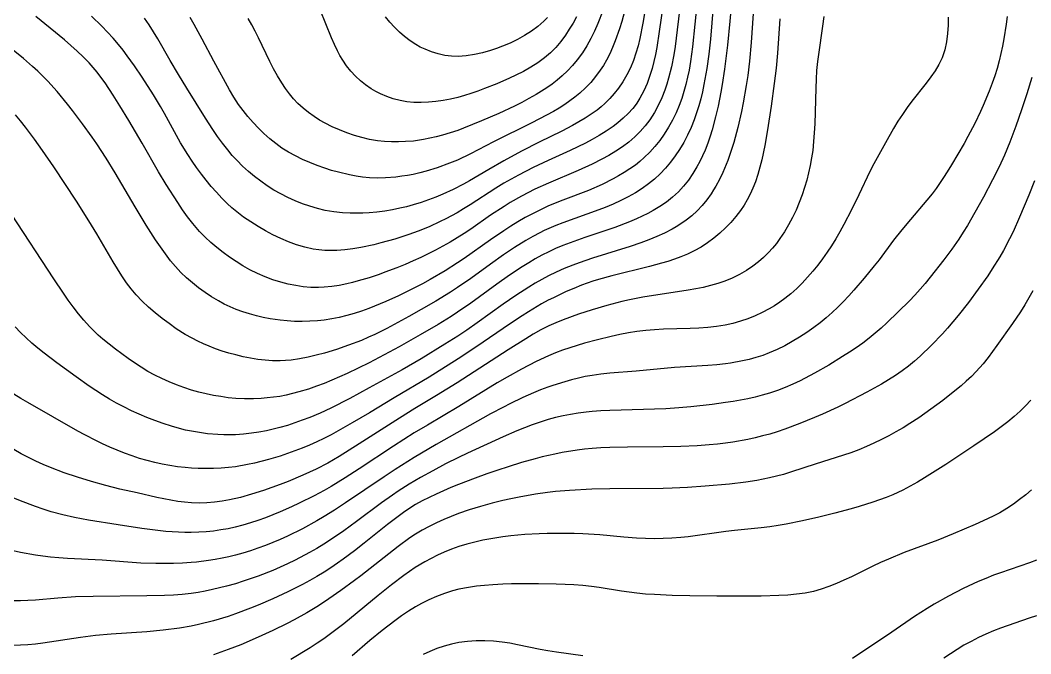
# Model space of a CAD drawing. Header units: metres. Extents: x 560466 to 562029, y 8123360 to 8125060.
# Drawn here: x 561218.3 to 561502.1, y 8123956.1 to 8124134 of the extents above; entities that cross this region are included whole.
import ezdxf

# ---------------------------------------------------------------- set-up
doc = ezdxf.new("R2010")
doc.units = ezdxf.units.M
doc.header["$MEASUREMENT"] = 0
doc.layers.add('Unknown_Line_Type', color=7, linetype='Continuous')

msp = doc.modelspace()

# ---------------------------------------------------------------- linework, layer by layer
at = {"layer": 'Unknown_Line_Type', "color": 18, "true_color": 0x000000}
for points in [[(561419.22, 8124152.33, 4220), (561417.55, 8124133.78, 4220), (561416.87, 8124126.97, 4220), (561416.04, 8124120.26, 4220), (561415.39, 8124115.93, 4220), (561415.02, 8124113.77, 4220), (561414.26, 8124109.9, 4220), (561413.57, 8124106.91, 4220), (561412.61, 8124103.27, 4220), (561412.07, 8124101.47, 4220), (561411.37, 8124099.46, 4220), (561410.6, 8124097.48, 4220), (561409.9, 8124095.9, 4220), (561409.15, 8124094.34, 4220), (561408.34, 8124092.83, 4220), (561407.2, 8124090.93, 4220), (561405.96, 8124089.11, 4220), (561404.6, 8124087.39, 4220), (561403.12, 8124085.78, 4220), (561401.5, 8124084.31, 4220), (561399.77, 8124082.96, 4220), (561397.94, 8124081.71, 4220), (561396.03, 8124080.57, 4220), (561394.51, 8124079.75, 4220), (561392.96, 8124078.98, 4220), (561391.38, 8124078.25, 4220), (561389.41, 8124077.42, 4220), (561385.25, 8124075.85, 4220), (561376.88, 8124073, 4220), (561372.74, 8124071.55, 4220), (561370.68, 8124070.76, 4220), (561368.65, 8124069.91, 4220), (561366.71, 8124069.02, 4220), (561364.82, 8124068.05, 4220), (561362.95, 8124067.02, 4220), (561361.12, 8124065.93, 4220), (561359.3, 8124064.81, 4220), (561355.73, 8124062.45, 4220), (561352.13, 8124059.92, 4220), (561344.82, 8124054.59, 4220), (561341.11, 8124052.02, 4220), (561339.31, 8124050.85, 4220), (561335.67, 8124048.6, 4220), (561330.62, 8124045.65, 4220), (561324.7, 8124042.31, 4220), (561320.51, 8124040.02, 4220), (561316.28, 8124037.83, 4220), (561310.1, 8124034.85, 4220), (561305.81, 8124032.93, 4220), (561303.69, 8124032.06, 4220), (561301.47, 8124031.23, 4220), (561299.22, 8124030.47, 4220), (561296.57, 8124029.67, 4220), (561294.79, 8124029.19, 4220), (561293, 8124028.77, 4220), (561291.19, 8124028.41, 4220), (561289.45, 8124028.15, 4220), (561287.7, 8124027.95, 4220), (561285.94, 8124027.81, 4220)], [(561424.78, 8124145.42, 4215), (561423.55, 8124127.73, 4215), (561423.08, 8124122.47, 4215), (561422.58, 8124118.47, 4215), (561422.16, 8124115.69, 4215), (561421.31, 8124110.81, 4215), (561420.83, 8124108.37, 4215), (561419.8, 8124103.84, 4215), (561418.67, 8124099.66, 4215), (561417.98, 8124097.44, 4215), (561416.98, 8124094.63, 4215), (561415.57, 8124091.24, 4215), (561414.65, 8124089.32, 4215), (561413.66, 8124087.45, 4215), (561413, 8124086.35, 4215), (561412.31, 8124085.28, 4215), (561411.1, 8124083.6, 4215), (561409.79, 8124082.01, 4215), (561408.38, 8124080.52, 4215), (561406.86, 8124079.12, 4215), (561405.26, 8124077.83, 4215), (561403.57, 8124076.64, 4215), (561402.49, 8124075.96, 4215), (561401.37, 8124075.32, 4215), (561399.25, 8124074.23, 4215), (561397.06, 8124073.25, 4215), (561394.82, 8124072.35, 4215), (561392.55, 8124071.51, 4215), (561389.55, 8124070.51, 4215), (561379, 8124067.2, 4215), (561375.29, 8124065.92, 4215), (561373.46, 8124065.23, 4215), (561371.05, 8124064.26, 4215), (561368.83, 8124063.28, 4215), (561366.65, 8124062.22, 4215), (561364.77, 8124061.22, 4215), (561362.91, 8124060.16, 4215), (561361.09, 8124059.05, 4215), (561357.49, 8124056.74, 4215), (561353.95, 8124054.32, 4215), (561346.61, 8124049.03, 4215), (561343.72, 8124047, 4215), (561341.16, 8124045.28, 4215), (561337.59, 8124043.03, 4215), (561330.86, 8124038.98, 4215), (561325.52, 8124035.88, 4215), (561316.34, 8124030.77, 4215), (561310.86, 8124027.83, 4215)], [(561413.57, 8124145.98, 4225), (561412.09, 8124128.68, 4225), (561411.66, 8124124.51, 4225), (561411.1, 8124120.43, 4225), (561410.3, 8124115.94, 4225), (561409.87, 8124113.93, 4225), (561409.4, 8124111.93, 4225), (561408.86, 8124109.96, 4225), (561408.25, 8124107.96, 4225), (561407.55, 8124106, 4225), (561406.68, 8124103.84, 4225), (561405.71, 8124101.74, 4225), (561404.64, 8124099.69, 4225), (561403.47, 8124097.7, 4225), (561402.25, 8124095.89, 4225), (561400.93, 8124094.14, 4225), (561399.52, 8124092.48, 4225), (561398.02, 8124090.9, 4225), (561396.41, 8124089.42, 4225), (561394.72, 8124088.04, 4225), (561392.95, 8124086.76, 4225), (561391.11, 8124085.57, 4225), (561389.06, 8124084.42, 4225), (561386.94, 8124083.36, 4225), (561384.78, 8124082.39, 4225), (561382.58, 8124081.47, 4225), (561380.75, 8124080.77, 4225), (561370.72, 8124077.16, 4225), (561368.7, 8124076.37, 4225), (561366.71, 8124075.53, 4225), (561365.46, 8124074.95, 4225), (561364.23, 8124074.35, 4225), (561362.25, 8124073.29, 4225), (561360.29, 8124072.17, 4225), (561357.11, 8124070.2, 4225), (561354, 8124068.12, 4225)], [(561394.83, 8124143.2, 4245), (561393.14, 8124133.16, 4245), (561392.3, 8124128.89, 4245), (561391.79, 8124126.79, 4245), (561391.21, 8124124.73, 4245), (561390.53, 8124122.71, 4245), (561389.67, 8124120.65, 4245), (561388.67, 8124118.66, 4245), (561387.55, 8124116.74, 4245), (561386.3, 8124114.91, 4245), (561385.12, 8124113.41, 4245), (561383.86, 8124111.98, 4245), (561382.5, 8124110.63, 4245), (561381.41, 8124109.67, 4245), (561380.27, 8124108.76, 4245), (561378.66, 8124107.61, 4245), (561376.95, 8124106.5, 4245), (561375.19, 8124105.45, 4245), (561373.4, 8124104.45, 4245), (561370.39, 8124102.89, 4245), (561364.02, 8124099.73, 4245)], [(561399.26, 8124141.14, 4240), (561397.76, 8124130.83, 4240), (561397.04, 8124126.35, 4240), (561396.66, 8124124.39, 4240), (561396.24, 8124122.46, 4240), (561395.71, 8124120.45, 4240), (561395.11, 8124118.48, 4240), (561394.31, 8124116.28, 4240), (561393.39, 8124114.16, 4240), (561392.33, 8124112.12, 4240), (561391.45, 8124110.71, 4240), (561391, 8124110.07, 4240), (561390.35, 8124109.24, 4240), (561389.06, 8124107.82, 4240), (561387.66, 8124106.49, 4240), (561386.16, 8124105.24, 4240), (561384.77, 8124104.18, 4240), (561382.87, 8124102.88, 4240), (561380.9, 8124101.64, 4240), (561378.87, 8124100.48, 4240), (561377.05, 8124099.51, 4240)], [(561403.72, 8124139.08, 4235), (561402.17, 8124126.63, 4235), (561401.8, 8124124.27, 4235), (561401.15, 8124120.94, 4235), (561400.35, 8124117.72, 4235), (561399.84, 8124116.01, 4235), (561399.28, 8124114.32, 4235), (561398.49, 8124112.24, 4235), (561397.58, 8124110.23, 4235), (561396.42, 8124108.1, 4235), (561395.11, 8124106.07, 4235), (561393.81, 8124104.36, 4235), (561392.4, 8124102.74, 4235), (561390.87, 8124101.23, 4235), (561389.2, 8124099.81, 4235), (561387.41, 8124098.47, 4235), (561385.54, 8124097.22, 4235), (561383.61, 8124096.05, 4235), (561381.63, 8124094.95, 4235), (561378.87, 8124093.56, 4235), (561374.95, 8124091.8, 4235), (561366.62, 8124088.3, 4235), (561362.81, 8124086.53, 4235), (561359.09, 8124084.61, 4235), (561355.88, 8124082.79, 4235), (561354.16, 8124081.73, 4235), (561350.4, 8124079.23, 4235), (561344.83, 8124075.37, 4235), (561342.95, 8124074.12, 4235), (561341.05, 8124072.9, 4235), (561339.04, 8124071.71, 4235), (561334.92, 8124069.46, 4235), (561330.77, 8124067.39, 4235), (561328.69, 8124066.42, 4235), (561326.39, 8124065.44, 4235), (561324.08, 8124064.51, 4235)], [(561408.38, 8124139.28, 4230), (561407.08, 8124126.57, 4230), (561406.52, 8124122.43, 4230), (561406.1, 8124120, 4230), (561405.68, 8124117.98, 4230), (561405.2, 8124115.97, 4230), (561404.66, 8124113.99, 4230), (561404.05, 8124112.02, 4230), (561403.36, 8124110.1, 4230), (561402.47, 8124107.99, 4230), (561401.48, 8124105.95, 4230), (561400.38, 8124103.96, 4230), (561399.17, 8124102.03, 4230), (561397.91, 8124100.26, 4230), (561396.55, 8124098.57, 4230), (561395.09, 8124096.95, 4230), (561393.54, 8124095.43, 4230), (561392.32, 8124094.35, 4230), (561391.04, 8124093.34, 4230), (561389.51, 8124092.25, 4230), (561387.93, 8124091.23, 4230), (561386.3, 8124090.27, 4230), (561384.78, 8124089.44, 4230), (561381.68, 8124087.91, 4230), (561377.86, 8124086.24, 4230), (561370.7, 8124083.48, 4230), (561366.68, 8124081.85, 4230), (561364.76, 8124080.97, 4230), (561362.87, 8124080.05, 4230), (561360.11, 8124078.58, 4230), (561358.07, 8124077.41, 4230), (561356.06, 8124076.19, 4230), (561354.08, 8124074.92, 4230), (561350.36, 8124072.36, 4230), (561342.98, 8124067.13, 4230), (561341.1, 8124065.88, 4230), (561337.6, 8124063.68, 4230)], [(561374.53, 8124134.96, 4260), (561373.54, 8124133.19, 4260), (561372.49, 8124131.47, 4260), (561371.38, 8124129.8, 4260), (561370.07, 8124128.05, 4260), (561368.67, 8124126.39, 4260), (561367.17, 8124124.83, 4260), (561365.56, 8124123.4, 4260), (561363.69, 8124122.03, 4260), (561361.71, 8124120.79, 4260), (561359.64, 8124119.64, 4260), (561357.51, 8124118.57, 4260), (561355.71, 8124117.72, 4260), (561352.17, 8124116.17, 4260), (561348.69, 8124114.79, 4260), (561346.79, 8124114.09, 4260), (561344.88, 8124113.43, 4260), (561343.03, 8124112.85, 4260), (561341.17, 8124112.34, 4260), (561339.15, 8124111.88, 4260), (561337.08, 8124111.49, 4260), (561335, 8124111.18, 4260), (561332.93, 8124110.96, 4260), (561330.86, 8124110.87, 4260), (561328.81, 8124110.91, 4260), (561326.87, 8124111.12, 4260), (561324.96, 8124111.48, 4260), (561323.08, 8124111.97, 4260), (561321.24, 8124112.58, 4260), (561319.45, 8124113.33, 4260), (561318.13, 8124114, 4260), (561316.85, 8124114.76, 4260), (561315.29, 8124115.83, 4260), (561313.83, 8124117.02, 4260), (561312.45, 8124118.32, 4260), (561311.16, 8124119.73, 4260), (561309.97, 8124121.22, 4260), (561308.88, 8124122.8, 4260), (561308.1, 8124124.1, 4260), (561307.38, 8124125.44, 4260), (561306.52, 8124127.23, 4260), (561305.72, 8124129.07, 4260), (561302.58, 8124136.92, 4260)], [(561381.89, 8124136.63, 4255), (561380.52, 8124133.08, 4255), (561379.58, 8124130.93, 4255), (561378.55, 8124128.83, 4255), (561377.44, 8124126.82, 4255), (561376.22, 8124124.88, 4255), (561374.74, 8124122.86, 4255), (561373.42, 8124121.29, 4255), (561372, 8124119.79, 4255), (561370.5, 8124118.38, 4255), (561369.1, 8124117.2, 4255), (561367.65, 8124116.08, 4255), (561366.15, 8124115.02, 4255), (561364.67, 8124114.06, 4255), (561363.16, 8124113.15, 4255), (561361.16, 8124112.02, 4255), (561359.12, 8124110.93, 4255), (561357.06, 8124109.88, 4255), (561352.71, 8124107.83, 4255), (561347.86, 8124105.73, 4255), (561342.82, 8124103.69, 4255), (561341.18, 8124103.09, 4255), (561339.04, 8124102.38, 4255), (561336.88, 8124101.75, 4255)], [(561388.37, 8124137.81, 4250), (561387.22, 8124133.66, 4250), (561386.59, 8124131.61, 4250), (561385.4, 8124128.2, 4250), (561384.65, 8124126.34, 4250), (561383.83, 8124124.53, 4250), (561382.93, 8124122.77, 4250), (561382.09, 8124121.33, 4250), (561381.18, 8124119.95, 4250), (561379.89, 8124118.21, 4250), (561378.49, 8124116.56, 4250), (561377, 8124115, 4250), (561375.41, 8124113.53, 4250), (561374.05, 8124112.41, 4250), (561372.65, 8124111.35, 4250), (561371.19, 8124110.34, 4250), (561369.65, 8124109.35, 4250), (561368.07, 8124108.41, 4250), (561366.07, 8124107.31, 4250), (561361.99, 8124105.21, 4250), (561351.24, 8124099.84, 4250)], [(561324.08, 8124064.51, 4235), (561320.74, 8124063.24, 4235), (561319.06, 8124062.64, 4235), (561316.26, 8124061.71, 4235), (561313.23, 8124060.81, 4235), (561311.63, 8124060.39, 4235), (561310.02, 8124060, 4235), (561307.92, 8124059.57, 4235), (561305.82, 8124059.23, 4235), (561303.71, 8124059.02, 4235), (561302.08, 8124058.96, 4235), (561299.94, 8124059.01, 4235), (561297.8, 8124059.19, 4235), (561295.67, 8124059.49, 4235), (561293.56, 8124059.9, 4235), (561291.47, 8124060.43, 4235), (561289.25, 8124061.14, 4235), (561287.06, 8124061.97, 4235), (561284.92, 8124062.92, 4235), (561282.82, 8124063.97, 4235), (561280.85, 8124065.07, 4235), (561278.94, 8124066.25, 4235), (561277.1, 8124067.5, 4235), (561275.31, 8124068.81, 4235), (561273.56, 8124070.18, 4235), (561271.87, 8124071.61, 4235), (561270.24, 8124073.1, 4235), (561268.69, 8124074.67, 4235), (561267.7, 8124075.77, 4235), (561266.76, 8124076.89, 4235), (561265.29, 8124078.8, 4235), (561263.89, 8124080.78, 4235), (561262.54, 8124082.79, 4235), (561259.3, 8124087.87, 4235), (561257.19, 8124091.4, 4235), (561252.53, 8124099.53, 4235), (561248.84, 8124105.83, 4235), (561246.31, 8124109.98, 4235), (561244.39, 8124113, 4235), (561242.13, 8124116.38, 4235), (561240.95, 8124118.03, 4235), (561239.9, 8124119.39, 4235), (561238.81, 8124120.71, 4235), (561237.68, 8124122, 4235), (561236.03, 8124123.7, 4235), (561234.31, 8124125.34, 4235), (561232.54, 8124126.94, 4235), (561230.73, 8124128.49, 4235), (561222.67, 8124135.07, 4235)], [(561377.05, 8124099.51, 4240), (561372.75, 8124097.44, 4240), (561366.6, 8124094.63, 4240), (561362.38, 8124092.62, 4240), (561358.23, 8124090.5, 4240), (561356.18, 8124089.39, 4240), (561354.15, 8124088.24, 4240), (561351.82, 8124086.83, 4240), (561344.64, 8124082.16, 4240), (561342.83, 8124081.02, 4240), (561341, 8124079.93, 4240), (561337.86, 8124078.26, 4240), (561336.26, 8124077.47, 4240), (561333.1, 8124076.03, 4240), (561330.1, 8124074.79, 4240), (561327.42, 8124073.81, 4240), (561323.53, 8124072.57, 4240), (561319.6, 8124071.47, 4240), (561317.62, 8124070.98, 4240), (561313.99, 8124070.21, 4240), (561311.72, 8124069.84, 4240), (561309.45, 8124069.56, 4240), (561307.18, 8124069.38, 4240), (561305.51, 8124069.33, 4240), (561303.84, 8124069.37, 4240), (561302.19, 8124069.52, 4240), (561300.54, 8124069.77, 4240), (561298.23, 8124070.29, 4240), (561295.94, 8124070.96, 4240), (561293.68, 8124071.76, 4240), (561291.46, 8124072.68, 4240), (561289.29, 8124073.72, 4240), (561287.17, 8124074.86, 4240), (561285.09, 8124076.08, 4240), (561283.05, 8124077.38, 4240), (561281.06, 8124078.75, 4240), (561279.14, 8124080.21, 4240), (561277.78, 8124081.34, 4240), (561276.47, 8124082.52, 4240), (561274.91, 8124084.07, 4240), (561273.4, 8124085.69, 4240), (561271.95, 8124087.36, 4240), (561270.55, 8124089.08, 4240), (561269.18, 8124090.83, 4240), (561267.86, 8124092.62, 4240), (561266.59, 8124094.44, 4240), (561265.36, 8124096.31, 4240), (561263.37, 8124099.61, 4240), (561258.85, 8124107.77, 4240), (561257.7, 8124109.79, 4240), (561255.77, 8124113.02, 4240), (561252.53, 8124118.06, 4240), (561250.43, 8124121.16, 4240), (561248.39, 8124124.03, 4240), (561247.19, 8124125.61, 4240), (561245.95, 8124127.17, 4240), (561244.42, 8124128.95, 4240), (561242.84, 8124130.68, 4240), (561241.22, 8124132.37, 4240), (561238.38, 8124135.17, 4240)], [(561364.02, 8124099.73, 4245), (561359.04, 8124097.2, 4245), (561354.1, 8124094.55, 4245), (561349.87, 8124092.13, 4245), (561344.43, 8124088.9, 4245), (561342.74, 8124087.94, 4245), (561339.92, 8124086.46, 4245), (561337.02, 8124085.13, 4245), (561335.01, 8124084.31, 4245), (561332.99, 8124083.54, 4245), (561330.94, 8124082.83, 4245), (561328.68, 8124082.14, 4245), (561326.8, 8124081.63, 4245), (561324.9, 8124081.2, 4245), (561322.81, 8124080.78, 4245), (561320.71, 8124080.43, 4245), (561318.49, 8124080.13, 4245), (561316.26, 8124079.92, 4245), (561314.5, 8124079.82, 4245), (561312.73, 8124079.79, 4245), (561310.96, 8124079.82, 4245), (561308.82, 8124079.96, 4245), (561306.37, 8124080.22, 4245), (561303.95, 8124080.62, 4245), (561301.8, 8124081.13, 4245), (561299.68, 8124081.76, 4245), (561297.59, 8124082.49, 4245), (561295.53, 8124083.32, 4245), (561293.5, 8124084.22, 4245), (561291.52, 8124085.23, 4245), (561289.57, 8124086.33, 4245), (561287.69, 8124087.52, 4245), (561285.85, 8124088.79, 4245), (561284.07, 8124090.15, 4245), (561282.38, 8124091.55, 4245), (561280.76, 8124093.04, 4245), (561279.21, 8124094.59, 4245), (561277.87, 8124096.06, 4245), (561276.59, 8124097.58, 4245), (561275.12, 8124099.46, 4245), (561273.72, 8124101.39, 4245), (561272.36, 8124103.36, 4245), (561270.31, 8124106.54, 4245), (561265.09, 8124114.95, 4245), (561262.74, 8124118.81, 4245), (561260.46, 8124122.69, 4245), (561256.98, 8124128.82, 4245), (561255.79, 8124130.78, 4245), (561254.54, 8124132.69, 4245), (561253.23, 8124134.56, 4245)], [(561351.24, 8124099.84, 4250), (561344.76, 8124096.49, 4250), (561341.09, 8124094.74, 4250), (561338.9, 8124093.83, 4250), (561335.37, 8124092.56, 4250), (561332.28, 8124091.61, 4250), (561330.49, 8124091.14, 4250), (561328.69, 8124090.73, 4250), (561327.06, 8124090.42, 4250), (561325.43, 8124090.18, 4250), (561323.79, 8124089.98, 4250), (561320.84, 8124089.75, 4250), (561318.59, 8124089.7, 4250), (561316.35, 8124089.78, 4250), (561314.47, 8124089.96, 4250), (561312.61, 8124090.23, 4250), (561310.75, 8124090.57, 4250), (561307.66, 8124091.3, 4250), (561305.74, 8124091.84, 4250), (561303.83, 8124092.45, 4250), (561301.73, 8124093.2, 4250), (561299.66, 8124094.03, 4250), (561297.62, 8124094.92, 4250), (561295.63, 8124095.89, 4250), (561293.69, 8124096.95, 4250), (561291.82, 8124098.11, 4250), (561290.06, 8124099.38, 4250), (561288.37, 8124100.75, 4250), (561286.75, 8124102.2, 4250), (561285.19, 8124103.71, 4250), (561283.69, 8124105.29, 4250), (561282.25, 8124106.93, 4250), (561280.88, 8124108.62, 4250), (561279.6, 8124110.38, 4250), (561278.33, 8124112.37, 4250), (561277.13, 8124114.43, 4250), (561272.71, 8124122.53, 4250), (561269.43, 8124128.7, 4250), (561267.2, 8124132.79, 4250), (561266.03, 8124134.8, 4250)], [(561478.86, 8124134.89, 4200), (561478.85, 8124132.58, 4200), (561478.7, 8124130.24, 4200), (561478.4, 8124127.93, 4200), (561477.9, 8124125.65, 4200), (561477.16, 8124123.46, 4200), (561476.27, 8124121.6, 4200), (561475.19, 8124119.82, 4200), (561473.98, 8124118.08, 4200), (561472.68, 8124116.37, 4200), (561468.62, 8124111.25, 4200), (561467.31, 8124109.49, 4200), (561466, 8124107.58, 4200), (561464.75, 8124105.63, 4200), (561463.55, 8124103.64, 4200), (561461.24, 8124099.6, 4200), (561457.97, 8124093.65, 4200), (561456.89, 8124091.51, 4200), (561453.79, 8124084.98, 4200), (561451.75, 8124080.78, 4200), (561449.61, 8124076.64, 4200), (561448.48, 8124074.6, 4200), (561447.3, 8124072.59, 4200), (561446.11, 8124070.7, 4200), (561444.86, 8124068.86, 4200), (561443.57, 8124067.04, 4200), (561442.23, 8124065.26, 4200), (561440.85, 8124063.53, 4200), (561439.41, 8124061.84, 4200), (561437.91, 8124060.22, 4200), (561436.35, 8124058.68, 4200), (561434.72, 8124057.23, 4200), (561433.02, 8124055.87, 4200), (561431.59, 8124054.83, 4200), (561430.12, 8124053.86, 4200), (561428.6, 8124052.96, 4200), (561426.65, 8124051.94, 4200), (561424.65, 8124051.03, 4200), (561422.61, 8124050.21, 4200), (561420.52, 8124049.49, 4200), (561418.41, 8124048.88, 4200), (561416.26, 8124048.39, 4200), (561413.84, 8124048, 4200), (561411.38, 8124047.75, 4200), (561408.9, 8124047.58, 4200), (561406.41, 8124047.48, 4200), (561398.92, 8124047.24, 4200), (561396.43, 8124047.12, 4200), (561393.95, 8124046.93, 4200), (561391.49, 8124046.65, 4200), (561389.07, 8124046.25, 4200), (561386.67, 8124045.77, 4200), (561384.28, 8124045.22, 4200), (561380.37, 8124044.26, 4200), (561376.77, 8124043.3, 4200), (561372.65, 8124042.04, 4200), (561370.62, 8124041.35, 4200), (561368.6, 8124040.6, 4200), (561366.62, 8124039.79, 4200), (561363.18, 8124038.17, 4200), (561359.05, 8124036.06, 4200), (561355, 8124033.84, 4200), (561352.24, 8124032.22, 4200), (561341.46, 8124025.59, 4200), (561332.64, 8124020.35, 4200), (561328.97, 8124018.13, 4200), (561323.12, 8124014.39, 4200), (561313.47, 8124008.02, 4200), (561309.59, 8124005.52, 4200), (561305.65, 8124003.11, 4200), (561303.64, 8124001.96, 4200), (561300.81, 8124000.46, 4200), (561296.6, 8123998.38, 4200), (561294.47, 8123997.39, 4200), (561291.28, 8123995.97, 4200), (561287.16, 8123994.33, 4200), (561285.07, 8123993.58, 4200), (561282.97, 8123992.88, 4200), (561280.86, 8123992.25, 4200), (561278.72, 8123991.69, 4200)], [(561336.88, 8124101.75, 4255), (561335.1, 8124101.28, 4255), (561333.31, 8124100.86, 4255), (561331.51, 8124100.5, 4255), (561328.7, 8124100.09, 4255), (561326.46, 8124099.91, 4255), (561324.5, 8124099.84, 4255), (561322.53, 8124099.87, 4255), (561320.58, 8124099.97, 4255), (561318.63, 8124100.18, 4255), (561316.41, 8124100.54, 4255), (561314.26, 8124101.05, 4255), (561312.14, 8124101.67, 4255), (561310.04, 8124102.4, 4255), (561307.98, 8124103.21, 4255), (561305.95, 8124104.11, 4255), (561303.98, 8124105.09, 4255), (561302.39, 8124105.99, 4255), (561300.84, 8124106.96, 4255), (561299.25, 8124108.09, 4255), (561297.74, 8124109.31, 4255), (561296.31, 8124110.63, 4255), (561295.07, 8124111.97, 4255), (561293.9, 8124113.38, 4255), (561292.81, 8124114.86, 4255), (561291.79, 8124116.39, 4255), (561290.6, 8124118.36, 4255), (561289.48, 8124120.39, 4255), (561288.43, 8124122.45, 4255), (561285.25, 8124129.07, 4255), (561284.32, 8124130.9, 4255), (561283.33, 8124132.7, 4255), (561282.28, 8124134.46, 4255)], [(561495.44, 8124135.02, 4195), (561495.18, 8124132.92, 4195), (561494.51, 8124128.76, 4195), (561494.12, 8124126.69, 4195), (561493.67, 8124124.63, 4195), (561493.17, 8124122.58, 4195), (561492.58, 8124120.47, 4195), (561491.93, 8124118.38, 4195), (561491.22, 8124116.31, 4195), (561490.4, 8124114.1, 4195), (561488.73, 8124110.07, 4195), (561487.97, 8124108.37, 4195), (561486.36, 8124105.02, 4195), (561484.42, 8124101.35, 4195), (561483.31, 8124099.37, 4195), (561479.84, 8124093.42, 4195), (561478.61, 8124091.42, 4195), (561477.59, 8124089.85, 4195), (561475.45, 8124086.79, 4195), (561474.33, 8124085.3, 4195), (561472.86, 8124083.47, 4195), (561468.3, 8124078.1, 4195), (561465.85, 8124075.16, 4195), (561463.55, 8124072.21, 4195), (561459.47, 8124066.78, 4195), (561458.1, 8124065.04, 4195), (561455.3, 8124061.6, 4195), (561452.41, 8124058.24, 4195), (561450.93, 8124056.6, 4195), (561449.41, 8124054.99, 4195), (561447.85, 8124053.42, 4195), (561446.25, 8124051.91, 4195), (561444.59, 8124050.45, 4195), (561442.89, 8124049.04, 4195), (561441.15, 8124047.7, 4195), (561439.18, 8124046.31, 4195), (561437.15, 8124045, 4195), (561435.09, 8124043.77, 4195), (561432.98, 8124042.61, 4195), (561430.83, 8124041.54, 4195), (561428.64, 8124040.59, 4195), (561426.79, 8124039.9, 4195), (561424.9, 8124039.3, 4195), (561423, 8124038.79, 4195), (561421.09, 8124038.35, 4195), (561417.75, 8124037.75, 4195), (561416.35, 8124037.55, 4195), (561413.88, 8124037.28, 4195), (561411.39, 8124037.08, 4195), (561401.99, 8124036.48, 4195), (561391.3, 8124035.46, 4195), (561383.86, 8124034.89, 4195), (561381.39, 8124034.64, 4195), (561378.94, 8124034.3, 4195), (561376.99, 8124033.95, 4195), (561375.06, 8124033.53, 4195), (561373.13, 8124033.05, 4195), (561371.22, 8124032.53, 4195), (561367.91, 8124031.5, 4195), (561366.5, 8124031.01, 4195), (561364.44, 8124030.23, 4195), (561362.4, 8124029.39, 4195), (561359.41, 8124028.07, 4195), (561355.78, 8124026.33, 4195), (561353.98, 8124025.42, 4195), (561350.41, 8124023.49, 4195), (561335.1, 8124014.87, 4195), (561328.94, 8124011.23, 4195), (561323.63, 8124007.88, 4195), (561320.47, 8124005.81, 4195), (561309.7, 8123998.54, 4195), (561306.58, 8123996.49, 4195), (561303.64, 8123994.64, 4195), (561301.64, 8123993.47, 4195), (561297.55, 8123991.25, 4195), (561293.38, 8123989.2, 4195), (561291.27, 8123988.24, 4195)], [(561365.34, 8124133.7, 4265), (561363.65, 8124132.23, 4265), (561361.83, 8124130.91, 4265), (561359.91, 8124129.7, 4265), (561357.91, 8124128.6, 4265), (561355.85, 8124127.6, 4265), (561353.73, 8124126.7, 4265), (561352.06, 8124126.09, 4265), (561350.37, 8124125.54, 4265), (561348.11, 8124124.88, 4265), (561345.84, 8124124.34, 4265), (561343.57, 8124123.96, 4265), (561341.3, 8124123.8, 4265), (561339.4, 8124123.88, 4265), (561337.5, 8124124.14, 4265), (561335.63, 8124124.56, 4265), (561333.8, 8124125.12, 4265), (561332, 8124125.83, 4265), (561330.66, 8124126.47, 4265), (561329.36, 8124127.2, 4265), (561327.77, 8124128.24, 4265), (561326.25, 8124129.4, 4265), (561324.8, 8124130.66, 4265), (561323.42, 8124132.01, 4265), (561322.11, 8124133.44, 4265), (561320.85, 8124134.93, 4265)], [(561431.57, 8124134.37, 4210), (561430.92, 8124124.75, 4210), (561430.54, 8124120.56, 4210), (561430.03, 8124116.28, 4210), (561429.13, 8124109.88, 4210), (561428.14, 8124103.25, 4210), (561427.37, 8124098.86, 4210), (561426.51, 8124094.85, 4210), (561425.99, 8124092.75, 4210), (561425.41, 8124090.68, 4210), (561424.74, 8124088.65, 4210), (561424.05, 8124086.89, 4210), (561423.27, 8124085.18, 4210), (561422.45, 8124083.6, 4210), (561421.54, 8124082.08, 4210), (561420.55, 8124080.6, 4210), (561419.24, 8124078.89, 4210), (561417.83, 8124077.26, 4210), (561416.34, 8124075.7, 4210), (561414.75, 8124074.2, 4210), (561413.07, 8124072.8, 4210), (561411.3, 8124071.51, 4210), (561409.47, 8124070.32, 4210), (561407.56, 8124069.25, 4210), (561405.7, 8124068.35, 4210), (561403.8, 8124067.56, 4210), (561402.01, 8124066.9, 4210), (561400.19, 8124066.31, 4210), (561398.35, 8124065.77, 4210), (561395.03, 8124064.89, 4210), (561384.42, 8124062.26, 4210), (561380.69, 8124061.22, 4210), (561379.06, 8124060.71, 4210), (561375.9, 8124059.59, 4210), (561373.75, 8124058.72, 4210), (561371.63, 8124057.8, 4210), (561368.05, 8124056.11, 4210), (561366.59, 8124055.37, 4210), (561364.72, 8124054.35, 4210), (561361.05, 8124052.17, 4210), (561359.24, 8124051.03, 4210), (561355.66, 8124048.67, 4210), (561346.53, 8124042.39, 4210), (561341.25, 8124038.9, 4210), (561333.15, 8124033.83, 4210), (561323.29, 8124027.95, 4210)], [(561443.93, 8124135.06, 4205), (561443.61, 8124132.3, 4205), (561442.43, 8124124.36, 4205), (561442.18, 8124122.37, 4205), (561441.94, 8124119.9, 4205), (561441.78, 8124117.41, 4205), (561441.67, 8124114.92, 4205), (561441.39, 8124104.92, 4205), (561441.27, 8124102.43, 4205), (561441.1, 8124099.94, 4205), (561440.84, 8124097.46, 4205), (561440.53, 8124095.34, 4205), (561440.15, 8124093.24, 4205), (561439.69, 8124091.15, 4205), (561439.16, 8124089.08, 4205), (561438.57, 8124087.02, 4205), (561437.89, 8124085, 4205), (561437.06, 8124082.84, 4205), (561436.14, 8124080.71, 4205), (561435.14, 8124078.63, 4205), (561434.06, 8124076.59, 4205), (561432.9, 8124074.6, 4205), (561431.64, 8124072.69, 4205), (561430.63, 8124071.32, 4205), (561429.55, 8124070.01, 4205), (561428.41, 8124068.75, 4205), (561427.04, 8124067.41, 4205), (561425.58, 8124066.15, 4205), (561424.06, 8124064.99, 4205), (561422.2, 8124063.75, 4205), (561420.26, 8124062.63, 4205), (561418.26, 8124061.63, 4205), (561416.19, 8124060.77, 4205), (561414.19, 8124060.08, 4205), (561412.15, 8124059.5, 4205), (561410.08, 8124059, 4205), (561407.98, 8124058.57, 4205), (561405.87, 8124058.18, 4205), (561393.13, 8124056.21, 4205), (561389.36, 8124055.48, 4205), (561387.25, 8124055, 4205), (561383.05, 8124053.93, 4205), (561378.91, 8124052.72, 4205), (561375.05, 8124051.45, 4205), (561370.78, 8124049.91, 4205), (561368.68, 8124049.07, 4205), (561366.7, 8124048.17, 4205), (561364.5, 8124047.04, 4205), (561362.37, 8124045.83, 4205), (561360.27, 8124044.56, 4205), (561355.31, 8124041.44, 4205), (561341.05, 8124032.23, 4205), (561335.24, 8124028.65, 4205)], [(561366.34, 8124134.73, 4265), (561365.34, 8124133.7, 4265)], [(561337.6, 8124063.68, 4230), (561333.4, 8124061.22, 4230), (561331.27, 8124060.03, 4230), (561327.51, 8124058.09, 4230), (561324.52, 8124056.67, 4230), (561320.98, 8124055.08, 4230), (561317.78, 8124053.72, 4230), (561316.16, 8124053.08, 4230), (561314.13, 8124052.36, 4230), (561312.08, 8124051.7, 4230), (561310.01, 8124051.11, 4230), (561307.92, 8124050.59, 4230), (561305.82, 8124050.16, 4230), (561303.7, 8124049.82, 4230), (561301.81, 8124049.62, 4230), (561299.67, 8124049.48, 4230), (561297.53, 8124049.44, 4230), (561295.38, 8124049.47, 4230), (561293.24, 8124049.59, 4230), (561291.33, 8124049.78, 4230), (561288.52, 8124050.2, 4230), (561286.58, 8124050.57, 4230), (561284.65, 8124051.01, 4230), (561282.74, 8124051.53, 4230), (561280.85, 8124052.13, 4230), (561278.98, 8124052.81, 4230), (561277.29, 8124053.53, 4230), (561275.62, 8124054.32, 4230), (561273.99, 8124055.19, 4230), (561272.07, 8124056.32, 4230), (561270.21, 8124057.54, 4230), (561268.4, 8124058.85, 4230), (561266.66, 8124060.24, 4230), (561265.03, 8124061.69, 4230), (561263.46, 8124063.22, 4230), (561261.97, 8124064.82, 4230), (561260.55, 8124066.48, 4230), (561259.08, 8124068.39, 4230), (561257.68, 8124070.37, 4230), (561256.33, 8124072.39, 4230), (561253.73, 8124076.5, 4230), (561250.61, 8124081.66, 4230), (561245.01, 8124091.18, 4230), (561242.45, 8124095.32, 4230), (561239.84, 8124099.28, 4230), (561238.52, 8124101.18, 4230), (561235.81, 8124104.94, 4230), (561233.03, 8124108.63, 4230), (561231.61, 8124110.45, 4230), (561228.67, 8124114.01, 4230), (561226.04, 8124116.92, 4230), (561224.67, 8124118.32, 4230), (561223.27, 8124119.68, 4230), (561221.82, 8124121, 4230), (561219.2, 8124123.25, 4230), (561216.33, 8124125.6, 4230)], [(561502.31, 8124117.95, 4190), (561500.91, 8124113.37, 4190), (561499.42, 8124108.82, 4190), (561497.86, 8124104.29, 4190), (561496.2, 8124099.8, 4190), (561494.69, 8124096.12, 4190), (561493.18, 8124092.82, 4190), (561491.34, 8124089.17, 4190), (561488.76, 8124084.33, 4190), (561486.38, 8124079.98, 4190), (561484.27, 8124076.39, 4190), (561483.07, 8124074.48, 4190), (561481.83, 8124072.58, 4190), (561479.85, 8124069.74, 4190), (561477.64, 8124066.77, 4190), (561473.84, 8124061.88, 4190), (561472.41, 8124060.13, 4190), (561470.97, 8124058.46, 4190), (561469.49, 8124056.82, 4190), (561467.97, 8124055.22, 4190), (561464.83, 8124052.11, 4190), (561461.64, 8124049.07, 4190), (561460.02, 8124047.58, 4190), (561458.36, 8124046.13, 4190), (561456.66, 8124044.74, 4190), (561454.86, 8124043.37, 4190), (561453.01, 8124042.06, 4190), (561451.12, 8124040.79, 4190), (561449.21, 8124039.56, 4190), (561445.33, 8124037.19, 4190), (561441.38, 8124034.93, 4190), (561437.31, 8124032.81, 4190), (561435.24, 8124031.83, 4190), (561433.14, 8124030.91, 4190), (561430.94, 8124030.05, 4190), (561428.69, 8124029.3, 4190), (561426.68, 8124028.72, 4190), (561424.65, 8124028.21, 4190), (561422.6, 8124027.76, 4190), (561418.46, 8124027, 4190), (561416.38, 8124026.67, 4190), (561412.56, 8124026.14, 4190), (561406.63, 8124025.45, 4190), (561403.26, 8124025.16, 4190), (561399.58, 8124024.95, 4190), (561383.84, 8124024.48, 4190), (561381.35, 8124024.34, 4190), (561378.87, 8124024.14, 4190), (561377.18, 8124023.95, 4190), (561375.02, 8124023.66, 4190), (561372.87, 8124023.31, 4190), (561370.74, 8124022.91, 4190), (561368.62, 8124022.43, 4190), (561366.53, 8124021.88, 4190), (561364.3, 8124021.19, 4190), (561362.1, 8124020.41, 4190), (561357.74, 8124018.7, 4190), (561353.9, 8124017.07, 4190), (561343.87, 8124012.47, 4190), (561341.41, 8124011.28, 4190), (561337.77, 8124009.43, 4190), (561334.17, 8124007.51, 4190), (561330.71, 8124005.61, 4190), (561327.5, 8124003.73, 4190), (561324.47, 8124001.78, 4190), (561322.89, 8124000.71, 4190), (561319.77, 8123998.49, 4190), (561312.75, 8123993.27, 4190), (561309.14, 8123990.64, 4190), (561305.48, 8123988.11, 4190), (561303.6, 8123986.9, 4190)], [(561354, 8124068.12, 4225), (561350.32, 8124065.5, 4225), (561344.83, 8124061.51, 4225), (561341.11, 8124058.93, 4225), (561339.12, 8124057.63, 4225), (561335.06, 8124055.14, 4225), (561330.93, 8124052.75, 4225), (561327.47, 8124050.82, 4225), (561321.29, 8124047.48, 4225), (561317.88, 8124045.78, 4225), (561316.15, 8124044.99, 4225), (561314.14, 8124044.13, 4225), (561310.49, 8124042.74, 4225), (561307.16, 8124041.59, 4225), (561303.72, 8124040.53, 4225), (561301.45, 8124039.94, 4225), (561299.16, 8124039.43, 4225), (561296.77, 8124038.96, 4225), (561294.37, 8124038.6, 4225), (561292.82, 8124038.45, 4225), (561291.27, 8124038.38, 4225), (561289.19, 8124038.4, 4225), (561287.11, 8124038.55, 4225), (561285.04, 8124038.79, 4225), (561282.96, 8124039.13, 4225), (561280.9, 8124039.54, 4225), (561278.85, 8124040.02, 4225), (561276.92, 8124040.55, 4225), (561275.02, 8124041.14, 4225), (561273.13, 8124041.79, 4225), (561271.38, 8124042.47, 4225), (561269.75, 8124043.17, 4225), (561268.15, 8124043.91, 4225), (561266.57, 8124044.71, 4225), (561264.62, 8124045.82, 4225), (561262.15, 8124047.41, 4225), (561260.14, 8124048.83, 4225), (561258.16, 8124050.31, 4225), (561256.24, 8124051.85, 4225), (561254.38, 8124053.45, 4225), (561252.59, 8124055.12, 4225), (561250.89, 8124056.88, 4225), (561249.47, 8124058.55, 4225), (561248.14, 8124060.3, 4225), (561246.84, 8124062.21, 4225), (561245.62, 8124064.17, 4225), (561244.43, 8124066.16, 4225), (561239.86, 8124074.06, 4225), (561237.62, 8124077.73, 4225), (561234.14, 8124083.16, 4225), (561227.78, 8124092.81, 4225), (561224.6, 8124097.43, 4225), (561222.29, 8124100.6, 4225), (561219.77, 8124103.97, 4225), (561218.39, 8124105.74, 4225), (561216.96, 8124107.46, 4225)], [(561503.07, 8124088.92, 4185), (561501.49, 8124084.92, 4185), (561498.91, 8124078.71, 4185), (561497.08, 8124074.62, 4185), (561496.11, 8124072.6, 4185), (561494.37, 8124069.32, 4185), (561493.37, 8124067.59, 4185), (561491.25, 8124064.2, 4185), (561489.96, 8124062.29, 4185), (561487.29, 8124058.51, 4185), (561484.53, 8124054.79, 4185), (561481.68, 8124051.14, 4185), (561478.71, 8124047.59, 4185), (561477.24, 8124045.95, 4185), (561474.19, 8124042.77, 4185), (561471.01, 8124039.73, 4185), (561469.37, 8124038.28, 4185), (561467.69, 8124036.88, 4185), (561465.95, 8124035.55, 4185), (561464.06, 8124034.24, 4185), (561462.11, 8124033.01, 4185), (561460.12, 8124031.83, 4185), (561456.06, 8124029.57, 4185), (561449.98, 8124026.39, 4185), (561447.85, 8124025.36, 4185), (561443.55, 8124023.38, 4185), (561441.37, 8124022.44, 4185), (561437.21, 8124020.76, 4185), (561433.01, 8124019.21, 4185), (561430.89, 8124018.49, 4185), (561428.75, 8124017.84, 4185), (561426.71, 8124017.28, 4185), (561424.66, 8124016.78, 4185), (561422.59, 8124016.33, 4185), (561418.42, 8124015.57, 4185), (561416.33, 8124015.25, 4185), (561414.07, 8124014.98, 4185), (561411.8, 8124014.76, 4185), (561408.41, 8124014.52, 4185), (561403.85, 8124014.31, 4185), (561398.85, 8124014.21, 4185), (561388.84, 8124014.15, 4185), (561383.84, 8124014.04, 4185), (561381.35, 8124013.93, 4185), (561378.87, 8124013.76, 4185), (561376.77, 8124013.55, 4185), (561374.69, 8124013.28, 4185), (561370.53, 8124012.62, 4185), (561368.47, 8124012.22, 4185), (561364.87, 8124011.39, 4185), (561362.94, 8124010.89, 4185), (561359.1, 8124009.8, 4185), (561355.28, 8124008.64, 4185), (561352.45, 8124007.72, 4185), (561349.38, 8124006.65, 4185), (561346.03, 8124005.44, 4185), (561341.39, 8124003.66, 4185), (561339.24, 8124002.78, 4185), (561335.13, 8124000.98, 4185), (561333.16, 8124000.06, 4185), (561331.22, 8123999.09, 4185), (561329.29, 8123998.01, 4185), (561327.47, 8123996.87, 4185), (561325.93, 8123995.81, 4185), (561324.42, 8123994.7, 4185), (561321.45, 8123992.39, 4185), (561314.89, 8123987.17, 4185), (561312.14, 8123985.05, 4185)], [(561285.94, 8124027.81, 4220), (561283.79, 8124027.71, 4220), (561281.32, 8124027.71, 4220), (561278.85, 8124027.83, 4220), (561276.75, 8124028.04, 4220), (561274.66, 8124028.33, 4220), (561272.58, 8124028.69, 4220), (561270.51, 8124029.12, 4220), (561268.46, 8124029.62, 4220), (561266.42, 8124030.19, 4220), (561264.3, 8124030.88, 4220), (561262.2, 8124031.64, 4220), (561260.13, 8124032.48, 4220), (561258.1, 8124033.38, 4220), (561256.1, 8124034.36, 4220), (561254.15, 8124035.43, 4220), (561252.28, 8124036.57, 4220), (561250.45, 8124037.79, 4220), (561248.65, 8124039.06, 4220), (561245.06, 8124041.7, 4220), (561243.28, 8124043.08, 4220), (561241.54, 8124044.5, 4220), (561240.24, 8124045.62, 4220), (561238.98, 8124046.79, 4220), (561237.78, 8124048, 4220), (561236.19, 8124049.76, 4220), (561234.68, 8124051.6, 4220), (561233.23, 8124053.5, 4220), (561231.83, 8124055.44, 4220), (561230.45, 8124057.41, 4220), (561227.76, 8124061.39, 4220), (561215.87, 8124079.52, 4220)], [(561502.68, 8124058.01, 4180), (561500.35, 8124054.07, 4180), (561499.13, 8124052.14, 4180), (561496.93, 8124048.88, 4180), (561492.56, 8124042.68, 4180), (561490.1, 8124039.35, 4180), (561488.68, 8124037.58, 4180), (561486.74, 8124035.39, 4180), (561485.37, 8124034, 4180), (561483.96, 8124032.66, 4180), (561482.49, 8124031.37, 4180), (561480.75, 8124029.94, 4180), (561477.33, 8124027.29, 4180), (561473.99, 8124024.82, 4180), (561470.59, 8124022.42, 4180), (561468.14, 8124020.79, 4180), (561466.22, 8124019.6, 4180), (561464.21, 8124018.44, 4180), (561462.17, 8124017.33, 4180), (561460.1, 8124016.28, 4180), (561458.01, 8124015.28, 4180), (561455.89, 8124014.33, 4180), (561453.75, 8124013.44, 4180), (561451.49, 8124012.58, 4180), (561449.52, 8124011.9, 4180), (561441.56, 8124009.38, 4180), (561434.84, 8124007.18, 4180), (561432.59, 8124006.5, 4180), (561430.67, 8124005.98, 4180), (561428.73, 8124005.51, 4180), (561426.92, 8124005.14, 4180), (561425.1, 8124004.81, 4180), (561422.1, 8124004.35, 4180), (561417.51, 8124003.8, 4180), (561410.6, 8124003.16, 4180), (561405.7, 8124002.82, 4180), (561401.35, 8124002.63, 4180), (561398.85, 8124002.58, 4180), (561383.84, 8124002.47, 4180), (561378.84, 8124002.35, 4180), (561372.58, 8124002.01, 4180), (561368.62, 8124001.67, 4180), (561366.36, 8124001.41, 4180), (561362.96, 8124000.91, 4180), (561358.39, 8124000.12, 4180), (561356.12, 8123999.67, 4180), (561353.85, 8123999.17, 4180), (561350.85, 8123998.42, 4180), (561347.58, 8123997.51, 4180), (561344.41, 8123996.52, 4180), (561341.42, 8123995.5, 4180), (561339.32, 8123994.69, 4180), (561337.25, 8123993.82, 4180), (561335.2, 8123992.9, 4180), (561333.18, 8123991.91, 4180), (561331.21, 8123990.85, 4180), (561329.29, 8123989.71, 4180), (561327.72, 8123988.68, 4180), (561324.41, 8123986.29, 4180), (561313.98, 8123978.04, 4180), (561312.21, 8123976.7, 4180), (561308.32, 8123973.87, 4180), (561305.02, 8123971.57, 4180), (561302.05, 8123969.62, 4180), (561298.76, 8123967.62, 4180), (561295.25, 8123965.65, 4180), (561293.29, 8123964.62, 4180), (561289.27, 8123962.65, 4180), (561285.15, 8123960.77, 4180), (561280.25, 8123958.67, 4180), (561276.73, 8123957.31, 4180), (561272.58, 8123955.89, 4180)], [(561310.86, 8124027.83, 4215), (561305.54, 8124025.12, 4215), (561302.56, 8124023.73, 4215), (561299.61, 8124022.49, 4215), (561297.53, 8124021.69, 4215), (561295.45, 8124020.94, 4215), (561293.34, 8124020.26, 4215), (561291.21, 8124019.64, 4215), (561289.33, 8124019.16, 4215), (561287.43, 8124018.75, 4215), (561285.34, 8124018.37, 4215), (561283.24, 8124018.05, 4215), (561281.02, 8124017.8, 4215), (561278.8, 8124017.63, 4215), (561277.15, 8124017.59, 4215), (561275.49, 8124017.61, 4215), (561273.84, 8124017.68, 4215), (561270.89, 8124017.93, 4215), (561268.65, 8124018.23, 4215), (561266.42, 8124018.61, 4215), (561264.75, 8124018.96, 4215), (561263.09, 8124019.36, 4215), (561260.76, 8124020.03, 4215), (561258.44, 8124020.77, 4215), (561256.15, 8124021.59, 4215), (561253.88, 8124022.48, 4215), (561251.71, 8124023.4, 4215), (561249.56, 8124024.39, 4215), (561247.43, 8124025.43, 4215), (561245.34, 8124026.53, 4215), (561243.37, 8124027.65, 4215), (561241.44, 8124028.84, 4215), (561239.57, 8124030.05, 4215), (561237.72, 8124031.3, 4215), (561234.06, 8124033.88, 4215), (561228.65, 8124037.82, 4215), (561225.03, 8124040.54, 4215), (561223.26, 8124041.94, 4215), (561221.58, 8124043.36, 4215), (561219.95, 8124044.84, 4215), (561218.38, 8124046.36, 4215), (561216.87, 8124047.96, 4215)], [(561323.29, 8124027.95, 4210), (561316.36, 8124023.81, 4210), (561311.53, 8124020.98, 4210), (561307.56, 8124018.71, 4210), (561305.6, 8124017.64, 4210), (561303.61, 8124016.61, 4210), (561301.61, 8124015.65, 4210), (561299.58, 8124014.75, 4210), (561297.53, 8124013.91, 4210), (561295.46, 8124013.1, 4210), (561293.37, 8124012.35, 4210), (561291.27, 8124011.65, 4210), (561288.04, 8124010.69, 4210), (561284.09, 8124009.68, 4210), (561282.11, 8124009.25, 4210), (561278.75, 8124008.65, 4210), (561276.85, 8124008.41, 4210), (561274.72, 8124008.23, 4210), (561272.58, 8124008.14, 4210), (561270.43, 8124008.11, 4210), (561268.29, 8124008.15, 4210), (561266.38, 8124008.26, 4210), (561264.68, 8124008.4, 4210), (561262.52, 8124008.66, 4210), (561260.36, 8124008.98, 4210), (561258.22, 8124009.37, 4210), (561256.09, 8124009.83, 4210), (561253.98, 8124010.36, 4210), (561251.84, 8124010.99, 4210), (561249.72, 8124011.7, 4210), (561247.62, 8124012.47, 4210), (561245.54, 8124013.29, 4210), (561243.48, 8124014.17, 4210), (561241.44, 8124015.09, 4210), (561239.76, 8124015.89, 4210), (561236.45, 8124017.59, 4210), (561234.47, 8124018.68, 4210), (561220.51, 8124026.64, 4210), (561218.52, 8124027.83, 4210), (561216.55, 8124029.06, 4210)], [(561335.24, 8124028.65, 4205), (561329.1, 8124024.97, 4205), (561324.78, 8124022.31, 4205), (561313.53, 8124015.06, 4205), (561307.89, 8124011.51, 4205), (561304.67, 8124009.63, 4205), (561301.4, 8124007.96, 4205), (561297.63, 8124006.25, 4205), (561293.52, 8124004.55, 4205), (561291.31, 8124003.69, 4205), (561286.63, 8124002, 4205), (561283.26, 8124000.91, 4205), (561280.15, 8124000.03, 4205), (561277.12, 8123999.36, 4205), (561274.99, 8123998.99, 4205), (561272.85, 8123998.71, 4205), (561270.71, 8123998.53, 4205), (561268.57, 8123998.45, 4205), (561266.43, 8123998.49, 4205), (561264.49, 8123998.66, 4205), (561262.55, 8123998.92, 4205), (561260.61, 8123999.26, 4205), (561256.72, 8124000.05, 4205), (561251.13, 8124001.29, 4205), (561246.34, 8124002.39, 4205), (561242.34, 8124003.39, 4205), (561238.35, 8124004.48, 4205), (561234.38, 8124005.69, 4205), (561230.64, 8124006.97, 4205), (561226.82, 8124008.43, 4205), (561224.75, 8124009.3, 4205), (561222.72, 8124010.22, 4205), (561220.64, 8124011.24, 4205), (561218.59, 8124012.32, 4205), (561216.57, 8124013.47, 4205)], [(561502.1, 8124027.34, 4175), (561500.61, 8124025.73, 4175), (561499.04, 8124024.21, 4175), (561497.39, 8124022.75, 4175), (561495.58, 8124021.28, 4175), (561493.73, 8124019.87, 4175), (561491.84, 8124018.49, 4175), (561486.04, 8124014.48, 4175), (561478.2, 8124009.29, 4175), (561472.25, 8124005.52, 4175), (561470.24, 8124004.32, 4175), (561468.21, 8124003.17, 4175), (561466.14, 8124002.09, 4175), (561463.35, 8124000.79, 4175), (561461.49, 8124000.03, 4175), (561459.61, 8123999.33, 4175), (561457.71, 8123998.68, 4175), (561453.86, 8123997.48, 4175), (561451.61, 8123996.84, 4175), (561447.08, 8123995.65, 4175), (561442.53, 8123994.52, 4175), (561437.97, 8123993.47, 4175), (561433.39, 8123992.53, 4175), (561431.1, 8123992.12, 4175), (561428.79, 8123991.77, 4175), (561426.33, 8123991.47, 4175), (561418.91, 8123990.77, 4175), (561416.44, 8123990.5, 4175), (561405.89, 8123988.98, 4175), (561403.77, 8123988.74, 4175), (561401.3, 8123988.56, 4175), (561398.82, 8123988.46, 4175), (561396.34, 8123988.43, 4175), (561393.86, 8123988.47, 4175), (561391.37, 8123988.58, 4175), (561387.8, 8123988.85, 4175), (561381.07, 8123989.5, 4175), (561376.3, 8123989.81, 4175), (561373.81, 8123989.89, 4175), (561368.81, 8123989.94, 4175), (561366.31, 8123989.9, 4175), (561364.03, 8123989.82, 4175), (561360.05, 8123989.59, 4175), (561356.09, 8123989.25, 4175), (561353.84, 8123988.97, 4175), (561350.46, 8123988.43, 4175), (561348.19, 8123988, 4175), (561345.94, 8123987.51, 4175), (561343.71, 8123986.94, 4175), (561341.51, 8123986.28, 4175), (561339.4, 8123985.53, 4175), (561337.34, 8123984.68, 4175), (561335.5, 8123983.83, 4175), (561333.7, 8123982.92, 4175), (561331.92, 8123981.95, 4175), (561329.22, 8123980.33, 4175), (561327.61, 8123979.24, 4175), (561326.03, 8123978.1, 4175), (561322.59, 8123975.48, 4175), (561318.87, 8123972.51, 4175), (561309.14, 8123964.56, 4175), (561305.46, 8123961.73, 4175), (561303.58, 8123960.38, 4175), (561301.68, 8123959.09, 4175), (561299.75, 8123957.85, 4175), (561294.29, 8123954.55, 4175)], [(561502.29, 8124002.21, 4170), (561500.63, 8124000.78, 4170), (561498.93, 8123999.41, 4170), (561497.17, 8123998.12, 4170), (561495.29, 8123996.88, 4170), (561493.34, 8123995.73, 4170), (561491.65, 8123994.84, 4170), (561489.92, 8123993.99, 4170), (561486.41, 8123992.4, 4170), (561480.29, 8123989.79, 4170), (561475.98, 8123988.04, 4170), (561466.52, 8123984.54, 4170), (561462.08, 8123982.74, 4170), (561459.89, 8123981.77, 4170), (561457.73, 8123980.76, 4170), (561451.7, 8123977.75, 4170), (561449.61, 8123976.78, 4170), (561447.51, 8123975.86, 4170), (561445.39, 8123975.01, 4170), (561443.24, 8123974.26, 4170), (561441.06, 8123973.65, 4170), (561438.68, 8123973.17, 4170), (561436.26, 8123972.84, 4170), (561433.81, 8123972.62, 4170), (561431.34, 8123972.48, 4170), (561426.37, 8123972.35, 4170), (561421.38, 8123972.31, 4170), (561413.87, 8123972.34, 4170), (561406.36, 8123972.42, 4170), (561401.36, 8123972.53, 4170), (561396.38, 8123972.75, 4170), (561393.9, 8123972.92, 4170), (561391.42, 8123973.17, 4170), (561387.19, 8123973.76, 4170), (561380.86, 8123974.76, 4170), (561378.74, 8123975.03, 4170), (561376.27, 8123975.28, 4170), (561373.78, 8123975.46, 4170), (561371.29, 8123975.59, 4170), (561368.8, 8123975.68, 4170), (561363.8, 8123975.78, 4170), (561358.79, 8123975.78, 4170), (561356.29, 8123975.74, 4170), (561353.8, 8123975.65, 4170), (561351.02, 8123975.5, 4170), (561348.72, 8123975.33, 4170), (561346.45, 8123975.1, 4170), (561344.19, 8123974.79, 4170), (561341.5, 8123974.26, 4170), (561339.74, 8123973.79, 4170), (561337.46, 8123973.07, 4170), (561335.22, 8123972.23, 4170), (561333.09, 8123971.31, 4170), (561331.01, 8123970.29, 4170), (561329.28, 8123969.34, 4170), (561327.32, 8123968.11, 4170), (561325.4, 8123966.79, 4170), (561323.51, 8123965.41, 4170), (561319.98, 8123962.69, 4170), (561316.52, 8123959.87, 4170), (561311.49, 8123955.57, 4170)], [(561278.72, 8123991.69, 4200), (561276.69, 8123991.26, 4200), (561274.64, 8123990.9, 4200), (561272.58, 8123990.61, 4200), (561270.52, 8123990.39, 4200), (561268.44, 8123990.24, 4200), (561266.36, 8123990.17, 4200), (561264.58, 8123990.17, 4200), (561262.79, 8123990.24, 4200), (561259.24, 8123990.48, 4200), (561256.99, 8123990.71, 4200), (561252.51, 8123991.28, 4200), (561245.79, 8123992.3, 4200), (561237.51, 8123993.65, 4200), (561233.61, 8123994.39, 4200), (561230.32, 8123995.12, 4200), (561227.05, 8123996, 4200), (561224.81, 8123996.72, 4200), (561222.59, 8123997.49, 4200), (561218.41, 8123999.07, 4200), (561214.27, 8124000.76, 4200)], [(561291.27, 8123988.24, 4195), (561289.22, 8123987.37, 4195), (561287.16, 8123986.56, 4195), (561285.08, 8123985.79, 4195), (561282.99, 8123985.07, 4195), (561280.87, 8123984.4, 4195), (561278.74, 8123983.81, 4195), (561276.86, 8123983.35, 4195), (561274.98, 8123982.96, 4195), (561273.1, 8123982.62, 4195), (561271.21, 8123982.32, 4195), (561267.82, 8123981.89, 4195), (561266.33, 8123981.75, 4195), (561263.85, 8123981.58, 4195), (561261.36, 8123981.48, 4195), (561258.87, 8123981.45, 4195), (561256.37, 8123981.47, 4195), (561252.21, 8123981.62, 4195), (561241.32, 8123982.41, 4195), (561231.62, 8123982.91, 4195), (561229.2, 8123983.08, 4195), (561226.79, 8123983.3, 4195), (561224.69, 8123983.56, 4195), (561222.59, 8123983.87, 4195), (561218.42, 8123984.62, 4195), (561216.35, 8123985.05, 4195)], [(561303.6, 8123986.9, 4190), (561301.62, 8123985.71, 4190), (561299.59, 8123984.56, 4190), (561295.48, 8123982.41, 4190), (561293.39, 8123981.4, 4190), (561291.27, 8123980.43, 4190), (561289.23, 8123979.56, 4190), (561285.1, 8123977.94, 4190), (561280.91, 8123976.48, 4190), (561278.79, 8123975.82, 4190), (561276.22, 8123975.11, 4190), (561272.27, 8123974.15, 4190), (561270.29, 8123973.73, 4190), (561268.29, 8123973.37, 4190), (561266.29, 8123973.07, 4190), (561263.82, 8123972.8, 4190), (561261.34, 8123972.62, 4190), (561258.85, 8123972.51, 4190), (561253.86, 8123972.39, 4190), (561238.84, 8123972.25, 4190), (561233.85, 8123972.1, 4190), (561228.87, 8123971.8, 4190), (561222.58, 8123971.23, 4190), (561220.49, 8123971.07, 4190), (561218.4, 8123970.97, 4190), (561216.33, 8123970.96, 4190)], [(561312.14, 8123985.05, 4185), (561308.98, 8123982.69, 4185), (561307.37, 8123981.55, 4185), (561305.51, 8123980.29, 4185), (561303.63, 8123979.08, 4185), (561301.64, 8123977.88, 4185), (561299.62, 8123976.74, 4185), (561297.57, 8123975.63, 4185), (561293.43, 8123973.52, 4185), (561289.27, 8123971.57, 4185), (561285.11, 8123969.77, 4185), (561283.01, 8123968.92, 4185), (561278.78, 8123967.34, 4185), (561276.73, 8123966.65, 4185), (561272.59, 8123965.42, 4185), (561268.4, 8123964.38, 4185), (561266.29, 8123963.93, 4185), (561263.01, 8123963.37, 4185), (561258.42, 8123962.73, 4185), (561253.84, 8123962.28, 4185), (561243.87, 8123961.68, 4185), (561239.47, 8123961.29, 4185), (561235.21, 8123960.75, 4185), (561224.67, 8123959.15, 4185), (561222.58, 8123958.88, 4185), (561220.49, 8123958.66, 4185), (561218.41, 8123958.52, 4185), (561216.33, 8123958.48, 4185)], [(561503.65, 8123982.45, 4165), (561501.66, 8123981.69, 4165), (561493.57, 8123978.9, 4165), (561491.57, 8123978.17, 4165), (561489.41, 8123977.31, 4165), (561487.28, 8123976.4, 4165), (561483.08, 8123974.43, 4165), (561478.95, 8123972.31, 4165), (561474.97, 8123970.06, 4165), (561473.01, 8123968.88, 4165), (561469.44, 8123966.57, 4165), (561463.09, 8123962.23, 4165), (561451.98, 8123954.77, 4165)], [(561503.64, 8123966.82, 4160), (561501.63, 8123966.1, 4160), (561493.55, 8123963.31, 4160), (561491.56, 8123962.55, 4160), (561489.43, 8123961.65, 4160), (561487.34, 8123960.67, 4160), (561485.29, 8123959.62, 4160), (561483.3, 8123958.52, 4160), (561481.36, 8123957.35, 4160), (561479.51, 8123956.15, 4160), (561477.69, 8123954.91, 4160)], [(561376.31, 8123955.59, 4165), (561368.93, 8123956.56, 4165), (561366.48, 8123956.93, 4165), (561364.33, 8123957.33, 4165), (561357.93, 8123958.68, 4165), (561355.8, 8123959.08, 4165), (561353.65, 8123959.41, 4165), (561351.21, 8123959.65, 4165), (561348.75, 8123959.76, 4165), (561346.3, 8123959.75, 4165), (561343.87, 8123959.59, 4165), (561341.46, 8123959.28, 4165), (561339.37, 8123958.85, 4165), (561337.32, 8123958.29, 4165), (561335.3, 8123957.61, 4165), (561333.33, 8123956.82, 4165), (561331.42, 8123955.91, 4165)]]:
    msp.add_polyline3d(points, dxfattribs=at)

doc.saveas('drawing.dxf')
